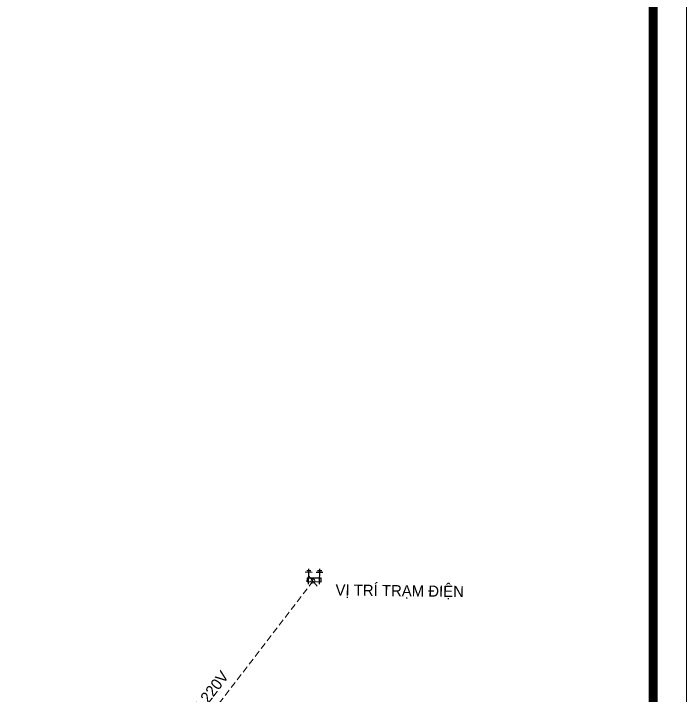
# Model space of a CAD drawing. Header units: inches. Extents: x 496359 to 501064, y 2374078 to 2377203.
# Drawn here: x 497648.4 to 497802.3, y 2376560.5 to 2376716.4 of the extents above; entities that cross this region are included whole.
import ezdxf

# ---------------------------------------------------------------- set-up
doc = ezdxf.new("R2010")
doc.units = ezdxf.units.IN
doc.header["$MEASUREMENT"] = 0
doc.linetypes.add('DASHED', pattern=[0.75, 0.5, -0.25])
for name, color, linetype in [('cd', 7, 'Continuous'), ('chu', 6, 'Continuous'), ('MANH', 147, 'Continuous')]:
    doc.layers.add(name, color=color, linetype=linetype)
for name, color, linetype, lineweight in [('khung ten QH', 7, 'Continuous', 20), ('Khungbo', 32, 'Continuous', 25), ('LC Net manh', 239, 'Continuous', 5)]:
    doc.layers.add(name, color=color, linetype=linetype, lineweight=lineweight)
doc.styles.add('style1', font='')
doc.styles.get('style1').set_extended_font_data('.VnAvantH')

# ---------------------------------------------------------------- blocks, each defined once
blk = doc.blocks.new('bienap')
blk.add_lwpolyline([(-1.54, 0.93), (1.54, 0.93), (1.54, 0), (-1.54, 0)], close=True)
at = {"layer": 'cd', "extrusion": (-0.000518657, 0.000768986, 1)}
for p, q in [((-2.05, 2.27, -0.01), (-0.49, 2.27, -0.01)), ((-1.71, 2.63, -0.01), (-0.76, 2.63, -0.01)), ((-1.25, -0.51, -0.01), (-1.25, 2.99, -0.01)), ((0.45, 2.27, -0.01), (2.01, 2.27, -0.01)), ((0.79, 2.63, -0.01), (1.74, 2.63, -0.01)), ((1.25, -0.51, -0.01), (1.25, 2.99, -0.01))]:
    blk.add_line(p, q, dxfattribs=at)
blk = doc.blocks.new('Nền HT mới')
at = {"layer": 'chu', "color": 6, "lineweight": 0, "elevation": -28.38}
blk.add_lwpolyline([(988.37, 307.02), (990.31, 304.72)], dxfattribs=at)
at = {"layer": 'chu', "color": 6, "lineweight": 0}
blk.add_circle((989.34, 305.87, -5.55), 0.457, dxfattribs=at)
at = {"layer": 'MANH', "color": 1, "linetype": 'DASHED', "lineweight": 0, "ltscale": 3, "elevation": -28.38}
blk.add_lwpolyline([(338.8, 83.45), (320.94, 78.75), (340.42, 30.66), (364.41, 31.76), (393.69, 33.78), (433.64, 49.39), (462.8, 58.64), (490.97, 67.81), (516.49, 76.2), (548.21, 86.54), (576.26, 95.7), (610.19, 94.18), (634.86, 101.12), (676.11, 115.48), (714.18, 128.71), (753.35, 142.39), (783.93, 137.98), (839.41, 172.28), (890.57, 190.2), (916.29, 216.65), (939.12, 240.49), (989.34, 305.87)], dxfattribs=at)
at = {"layer": 'cd', "lineweight": 0, "rotation": 359.2672157837458}
blk.add_blockref('bienap', (989.6, 305.68, -5.55), dxfattribs=at)
at = {"layer": 'chu', "color": 6, "lineweight": 0, "style": 'style1'}
for s, rotation, p in [('vÞ trÝ tr¹m ®iÖn', 359.2672, (994.49, 302.6, -28.38)), ('§¦êNG §IÖN 220V', 52.6736, (951.2, 259.11, -28.38))]:
    blk.add_text(s, height=2.55, rotation=rotation, dxfattribs=at).set_placement(p)

msp = doc.modelspace()

# ---------------------------------------------------------------- linework, layer by layer
at = {"layer": 'khung ten QH'}
msp.add_lwpolyline([(496359.34, 2377095.58), (496359.34, 2376074.98), (497802.25, 2376074.98), (497802.25, 2377095.58)], close=True, dxfattribs=at)
at = {"layer": 'Khungbo', "color": 0, "lineweight": 50, "const_width": 2.07}
msp.add_lwpolyline([(496366.92, 2377088), (496366.92, 2376082.57), (497794.67, 2376082.57), (497794.67, 2377088)], close=True, dxfattribs=at)

# ---------------------------------------------------------------- block references
at = {"layer": 'LC Net manh'}
msp.add_blockref('Nền HT mới', (496727.52, 2376280.77, 2.92), dxfattribs=at)

doc.saveas('drawing.dxf')
